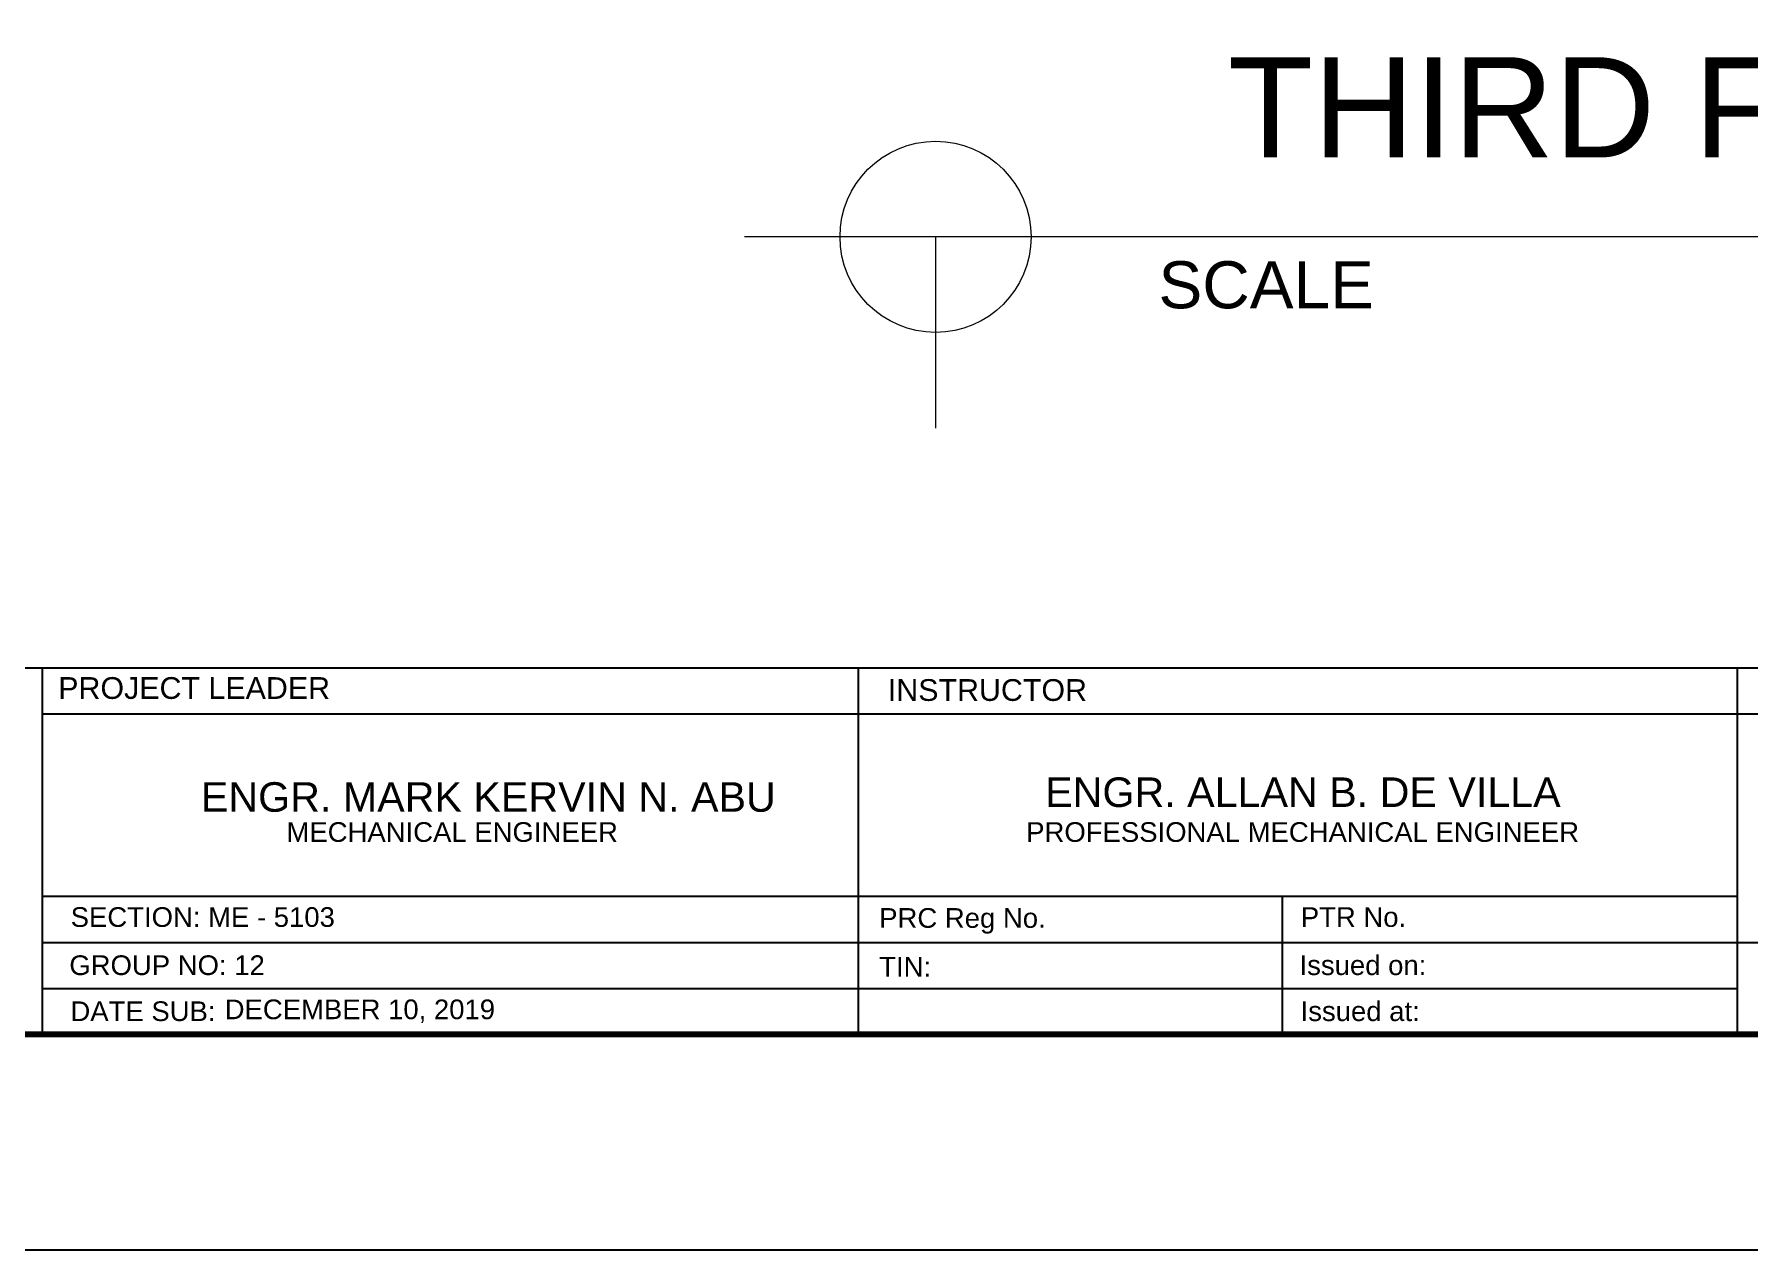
# Model space of a CAD drawing. Header units: millimetres. Extents: x 3 to 421, y 1 to 233.
# Drawn here: x 343.1 to 367.06, y 90.1 to 107.08 of the extents above; entities that cross this region are included whole.
import ezdxf

# ---------------------------------------------------------------- set-up
doc = ezdxf.new("R2010")
doc.units = ezdxf.units.MM
doc.header["$MEASUREMENT"] = 0
for name, color, linetype in [('.1', 1, 'Continuous'), ('SHEET', 3, 'Continuous'), ('text', 7, 'Continuous')]:
    doc.layers.add(name, color=color, linetype=linetype)
doc.layers.add('WALL', color=4, linetype='Continuous', lineweight=30)
doc.styles.add('arial', font='arial.ttf')
doc.styles.get("Standard").update_dxf_attribs({"font": 'arial.ttf'})

msp = doc.modelspace()

# ---------------------------------------------------------------- linework, layer by layer
at = {"layer": '.1', "linetype": 'Continuous', "ltscale": 0.5}
msp.add_line((354.617, 98.226), (354.617, 93.105), dxfattribs=at)
at = {"layer": '.1', "color": 0}
msp.add_line((321.345, 90.097), (420.621, 90.097), dxfattribs=at)
at = {"color": 0, "linetype": 'ByBlock', "lineweight": 9}
for p, q in [((358.37, 104.251), (353.025, 104.251)), ((355.697, 104.251), (355.697, 101.578)), ((396.339, 104.251), (358.37, 104.251))]:
    msp.add_line(p, q, dxfattribs=at)
msp.add_circle((355.697, 104.251), 1.336, dxfattribs=at)
at = {"layer": 'SHEET', "color": 1}
for p, q in [((327.362, 98.226), (417.613, 98.226)), ((343.208, 98.227), (343.208, 93.105)), ((343.208, 98.226), (343.208, 93.105)), ((354.617, 98.227), (354.617, 93.105)), ((354.617, 98.226), (354.617, 93.105)), ((366.908, 93.105), (366.908, 98.226)), ((343.208, 97.585), (399.779, 97.585)), ((343.208, 95.035), (366.908, 95.035)), ((360.541, 95.035), (360.541, 93.105)), ((343.208, 94.392), (378.684, 94.392)), ((343.208, 93.749), (353.542, 93.749)), ((343.208, 93.749), (366.908, 93.749)), ((354.617, 93.749), (364.951, 93.749))]:
    msp.add_line(p, q, dxfattribs=at)
at = {"layer": 'WALL', "color": 1, "linetype": 'Continuous', "const_width": 0.0853}
msp.add_lwpolyline([(327.362, 93.105), (417.613, 93.105), (417.613, 157.484), (327.362, 157.484)], close=True, dxfattribs=at)

# ---------------------------------------------------------------- texts
at = {"color": 0, "linetype": 'ByBlock', "lineweight": 9}
for s, height, p in [('THIRD FLOOR DUCTING LAYOUT', 1.4, (359.782, 105.361)), ('SCALE                                                                                                                              1:400', 0.657637, (358.813, 103.252))]:
    msp.add_text(s, height=height, dxfattribs=at).set_placement(p)
at = {"layer": 'text', "style": 'arial'}
for s, height, p in [('PROJECT LEADER', 0.30409, (343.432, 97.794)), ('INSTRUCTOR', 0.304, (355.03, 97.766)), ('ENGR. MARK KERVIN N. ABU', 0.41257, (345.426, 96.217)), ('ENGR. ALLAN B. DE VILLA', 0.41257, (357.229, 96.284)), ('MECHANICAL ENGINEER', 0.27505, (346.623, 95.796)), ('PROFESSIONAL MECHANICAL ENGINEER', 0.27505, (356.964, 95.796)), ('SECTION: ME - 5103', 0.27505, (343.606, 94.608)), ('PRC Reg No.', 0.27505, (354.909, 94.595)), ('PTR No.', 0.275, (360.803, 94.608)), ('GROUP NO: 12', 0.27505, (343.587, 93.935)), ('Issued on:', 0.275, (360.785, 93.935)), ('TIN:', 0.275, (354.909, 93.913)), ('DATE SUB:', 0.275, (343.603, 93.292)), ('DECEMBER 10, 2019', 0.27505, (345.759, 93.318)), ('Issued at:', 0.275, (360.8, 93.292))]:
    msp.add_text(s, height=height, dxfattribs=at).set_placement(p)

doc.saveas('drawing.dxf')
